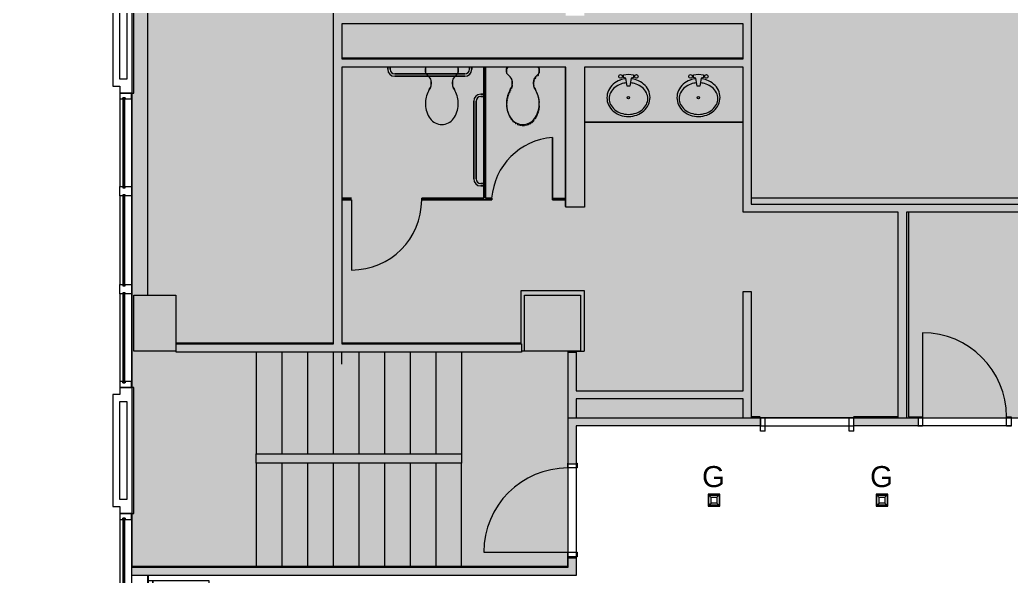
# Model space of a CAD drawing. Header units: inches. Extents: x -1206 to 1060, y -822 to 854.
# Drawn here: x -1205.9 to -781.1, y -192.3 to 45.8 of the extents above; entities that cross this region are included whole.
import ezdxf

# ---------------------------------------------------------------- set-up
doc = ezdxf.new("R2010")
doc.units = ezdxf.units.IN
doc.header["$MEASUREMENT"] = 0
doc.linetypes.add('X1$0$Dash 1_16_', pattern=[0.125, 0.0625, -0.0625])
doc.linetypes.add('X1$0$IMPORT-2DASHES', pattern=[163.199999, 71.999999, -24, 9.6, -24, 9.6, -24])
for name, color, linetype, lineweight in [('X1$0$18_0109_REV_dwg _7_', 8, 'Continuous', 9), ('X1$0$A-Anno-Revs-FinF', 7, 'Continuous', 9), ('X1$0$A-CLNG', 13, 'Continuous', 13), ('X1$0$A-Cols-Bldg', 7, 'Continuous', 9), ('X1$0$A-DETL', 90, 'Continuous', 9), ('X1$0$A-DETL-GENF', 92, 'Continuous', 9), ('X1$0$A-DOOR', 31, 'Continuous', 13), ('X1$0$A-DOOR-FRAM', 31, 'Continuous', 20), ('X1$0$A-WALL', 113, 'Continuous', 13), ('X1$0$A-WALL-PATT', 111, 'Continuous', 13), ('X1$0$ArchiCAD Doors_Pen_No__4', 7, 'Continuous', 9), ('X1$0$ArchiCAD Windows_Pen_No__4', 7, 'Continuous', 9), ('X1$0$BB Columns_Pen_No__3', 250, 'Continuous', 20), ('X1$0$BB Columns_Pen_No__7', 250, 'Continuous', 20), ('X1$0$BB Core_Pen_No__100', 250, 'Continuous', 20), ('X1$0$BB Shell_Pen_No__100', 250, 'Continuous', 20), ('X1$0$E-LITE-EQPM', 33, 'Continuous', 9), ('X1$0$E-LITE-EQPM-IDEN', 33, 'Continuous', 9), ('X1$0$GLZ_GLAZING', 7, 'Continuous', 9), ('X1$0$I-FURN', 30, 'Continuous', 9), ('X1$0$I-WALL', 2, 'Continuous', 13)]:
    doc.layers.add(name, color=color, linetype=linetype, lineweight=lineweight)
doc.styles.add('X1$0$Arial', font='arial.ttf', dxfattribs={"height": 9})

# ---------------------------------------------------------------- blocks, each defined once
blk = doc.blocks.new('X1$0$Booth Seat4 - Booth Seat-4903421-FIRST FLOOR RCP')
at = {"layer": 'X1$0$I-FURN'}
for p, q in [((703.9, 686.38), (720.87, 703.35)), ((720.87, 703.35), (798.57, 625.64)), ((702.48, 684.96), (703.9, 686.38)), ((780.19, 607.25), (702.48, 684.96)), ((703.9, 686.38), (781.6, 608.67)), ((781.6, 608.67), (703.9, 686.38)), ((798.57, 625.64), (781.6, 608.67)), ((781.6, 608.67), (780.19, 607.25))]:
    blk.add_line(p, q, dxfattribs=at)
blk = doc.blocks.new('X1$0$Walls 30 - Walls 1-5287908-FIRST FLOOR RCP')
at = {"layer": 'X1$0$A-WALL', "lineweight": 9}
for p, q in [((-1157.93, -303.94), (-1157.93, -192.05)), ((-1150.93, -192.05), (-1150.93, -303.94)), ((-1150.93, -303.94), (-1157.93, -303.94))]:
    blk.add_line(p, q, dxfattribs=at)
blk = doc.blocks.new('X1$0$18_0109_REV_dwg _7__window-fixed-5632552-FIRST FLOOR RCP')
at = {"layer": 'X1$0$ArchiCAD Windows_Pen_No__4', "color": 253, "linetype": 'X1$0$IMPORT-2DASHES'}
for p, q in [((-6723.6, 3788.31), (-6761.1, 3788.31)), ((-6681.6, 3788.31), (-6719.6, 3788.31)), ((-6640.1, 3788.31), (-6677.6, 3788.31)), ((-6723.6, 3783.31), (-6761.1, 3783.31)), ((-6681.6, 3783.31), (-6719.6, 3783.31)), ((-6640.09, 3783.31), (-6677.6, 3783.31))]:
    blk.add_line(p, q, dxfattribs=at)
at = {"layer": 'X1$0$ArchiCAD Windows_Pen_No__4', "color": 253, "flags": 128}
for points in [[(-6723.17, 3788.31), (-6721.6, 3788.31), (-6720.02, 3788.31)], [(-6681.17, 3788.31), (-6679.6, 3788.31), (-6678.02, 3788.31)]]:
    blk.add_lwpolyline(points, dxfattribs=at)
at = {"layer": 'X1$0$GLZ_GLAZING', "color": 253}
for p, q in [((-6723.1, 3786.81), (-6761.6, 3786.81)), ((-6761.6, 3786.32), (-6723.1, 3786.32)), ((-6681.1, 3786.81), (-6720.1, 3786.81)), ((-6720.1, 3786.32), (-6681.1, 3786.32)), ((-6639.59, 3786.81), (-6678.1, 3786.81)), ((-6678.1, 3786.32), (-6639.6, 3786.32))]:
    blk.add_line(p, q, dxfattribs=at)
at = {"layer": 'X1$0$GLZ_GLAZING', "color": 253, "flags": 128}
for points in [[(-6763.6, 3783.31), (-6761.1, 3783.31), (-6761.1, 3786.06), (-6761.6, 3786.06), (-6761.6, 3787.06), (-6761.1, 3787.06), (-6761.1, 3788.31), (-6763.6, 3788.31), (-6763.6, 3787.06), (-6763.6, 3786.06)], [(-6719.6, 3783.31), (-6723.6, 3783.31), (-6723.6, 3786.06), (-6723.1, 3786.06), (-6723.1, 3787.06), (-6723.6, 3787.06), (-6723.6, 3788.31), (-6719.6, 3788.31), (-6719.6, 3787.06), (-6720.1, 3787.06), (-6720.1, 3786.06), (-6719.6, 3786.06)], [(-6681.1, 3786.06), (-6681.1, 3787.06), (-6720.1, 3787.06), (-6720.1, 3786.07), (-6681.59, 3786.07)], [(-6677.6, 3783.31), (-6681.6, 3783.31), (-6681.6, 3786.06), (-6681.1, 3786.06), (-6681.1, 3787.06), (-6681.6, 3787.06), (-6681.6, 3788.31), (-6677.6, 3788.31), (-6677.6, 3787.06), (-6678.1, 3787.06), (-6678.1, 3786.06), (-6677.6, 3786.06)], [(-6637.6, 3783.31), (-6637.6, 3788.31), (-6640.1, 3788.31), (-6640.09, 3787.06), (-6639.59, 3787.06), (-6639.59, 3786.06), (-6640.09, 3786.06), (-6640.09, 3783.31)]]:
    blk.add_lwpolyline(points, close=True, dxfattribs=at)
for points in [[(-6723.1, 3786.06), (-6723.1, 3787.06), (-6761.6, 3787.06), (-6761.6, 3786.07), (-6723.1, 3786.07)], [(-6639.59, 3786.06), (-6639.59, 3787.06), (-6678.1, 3787.06), (-6678.1, 3786.07), (-6639.59, 3786.07)]]:
    blk.add_lwpolyline(points, dxfattribs=at)
blk = doc.blocks.new('X1$0$18_0109_REV_dwg _7_-5631515-FIRST FLOOR RCP')
at = {"layer": 'X1$0$A-Anno-Revs-FinF', "color": 253}
for p, q in [((-7517.69, 2850.57), (-7517.69, 3072.07)), ((-7517.69, 2619.07), (-7517.69, 2730.55))]:
    blk.add_line(p, q, dxfattribs=at)
at = {"layer": 'X1$0$A-Cols-Bldg', "color": 253}
for p, q in [((-7414.86, 2947.24), (-7414.86, 2948.16)), ((-7414.86, 2948.16), (-7414.86, 2947.24)), ((-7379.86, 2947.24), (-7379.86, 2948.16)), ((-7379.86, 2948.16), (-7379.86, 2947.24)), ((-7262.69, 2924.57), (-7330.56, 2924.57)), ((-7330.56, 2924.57), (-7262.69, 2924.57)), ((-7430.31, 2891.32), (-7430.31, 2861.32)), ((-7344.31, 2892.07), (-7338.69, 2892.07))]:
    blk.add_line(p, q, dxfattribs=at)
at = {"layer": 'X1$0$A-Cols-Bldg', "color": 253, "flags": 128}
for points in [[(-7413.86, 2948.16), (-7413.86, 2947.24)], [(-7411.86, 2945.24), (-7381.86, 2945.24)], [(-7381.86, 2944.24), (-7411.86, 2944.24)], [(-7398.68, 2945.98), (-7398.68, 2947.57)], [(-7397.08, 2943.96), (-7398.39, 2945.27)], [(-7386.29, 2943.96), (-7384.98, 2945.27)], [(-7384.68, 2945.98), (-7384.68, 2947.57)], [(-7378.86, 2948.16), (-7378.86, 2947.24)], [(-7363.97, 2945.98), (-7363.97, 2947.57)], [(-7362.37, 2943.96), (-7363.68, 2945.27)], [(-7351.58, 2943.96), (-7350.27, 2945.27)], [(-7349.97, 2945.98), (-7349.97, 2947.57)], [(-7311.12, 2940.07), (-7312.26, 2940.07), (-7312.81, 2943.49), (-7313.86, 2943.76), (-7313.86, 2944.85), (-7311.69, 2945.22), (-7309.52, 2944.85), (-7309.52, 2943.76), (-7310.57, 2943.49)], [(-7281.12, 2940.07), (-7282.26, 2940.07), (-7282.81, 2943.49), (-7283.86, 2943.76), (-7283.86, 2944.85), (-7281.69, 2945.22), (-7279.52, 2944.85), (-7279.52, 2943.76), (-7280.57, 2943.49)], [(-7396.2, 2940.88), (-7396.2, 2941.84)], [(-7387.16, 2940.88), (-7387.16, 2941.84)], [(-7361.49, 2940.88), (-7361.49, 2941.84)], [(-7352.45, 2940.88), (-7352.45, 2941.84)], [(-7396.58, 2939.43), (-7397.08, 2938.53)], [(-7386.79, 2939.43), (-7386.29, 2938.53)], [(-7375.02, 2935.57), (-7373.69, 2935.57), (-7373.69, 2936.57), (-7375.02, 2936.57), (-7373.69, 2936.57), (-7373.69, 2935.57)], [(-7361.87, 2939.43), (-7362.37, 2938.53)], [(-7352.08, 2939.43), (-7351.58, 2938.53)], [(-7378.02, 2933.57), (-7378.02, 2900.32)], [(-7377.02, 2900.32), (-7377.02, 2933.57)], [(-7344.31, 2918.07), (-7344.31, 2891.32), (-7338.69, 2891.32), (-7344.31, 2891.32)], [(-7375.02, 2897.32), (-7373.69, 2897.32), (-7373.69, 2898.32), (-7375.02, 2898.32), (-7373.69, 2898.32), (-7373.69, 2897.32)], [(-7434.56, 2892.07), (-7430.31, 2892.07)], [(-7434.56, 2891.32), (-7430.31, 2891.32)]]:
    blk.add_lwpolyline(points, close=True, dxfattribs=at)
for points in [[(-7400.31, 2891.32), (-7400.31, 2892.07), (-7373.69, 2892.07), (-7373.69, 2948.16)], [(-7373.69, 2948.16), (-7373.69, 2892.07), (-7400.31, 2892.07), (-7400.31, 2891.32)], [(-7370.31, 2892.07), (-7370.31, 2891.32), (-7400.31, 2891.32), (-7370.31, 2891.32), (-7370.31, 2892.07), (-7372.94, 2892.07), (-7372.94, 2948.16)], [(-7372.94, 2948.16), (-7372.94, 2892.07), (-7370.31, 2892.07)]]:
    blk.add_lwpolyline(points, dxfattribs=at)
at = {"layer": 'X1$0$A-Cols-Bldg', "color": 253}
for centre, radius in [((-7315.07, 2944.18), 0.787), ((-7308.31, 2944.18), 0.787), ((-7285.07, 2944.18), 0.787), ((-7278.31, 2944.18), 0.787), ((-7311.69, 2935.13), 0.5), ((-7281.69, 2935.13), 0.5)]:
    blk.add_circle(centre, radius, dxfattribs=at)
for centre, radius, start, end in [((-7411.86, 2947.24), 3, 180, 270), ((-7411.86, 2947.24), 3, 180, 270), ((-7411.86, 2947.24), 2, 180, 270), ((-7411.86, 2947.24), 2, 180, 270), ((-7397.68, 2947.57), 1, 142.3033, 180), ((-7397.68, 2947.57), 1, 142.3033, 180), ((-7397.68, 2945.98), 1, 180, 225), ((-7397.68, 2945.98), 1, 180, 225), ((-7385.68, 2945.98), 1, 315, 0), ((-7385.68, 2945.98), 1, 315, 0), ((-7385.68, 2947.57), 1, 0, 37.6967), ((-7385.68, 2947.57), 1, 0, 37.6967), ((-7381.86, 2947.24), 2, 270, 0), ((-7381.86, 2947.24), 3, 270, 360), ((-7381.86, 2947.24), 2, 270, 0), ((-7381.86, 2947.24), 3, 270, 360), ((-7362.97, 2947.57), 1, 142.3033, 180), ((-7362.97, 2947.57), 1, 142.3033, 180), ((-7362.97, 2945.98), 1, 180, 225), ((-7362.97, 2945.98), 1, 180, 225), ((-7350.97, 2945.98), 1, 315, 0), ((-7350.97, 2945.98), 1, 315, 0), ((-7350.97, 2947.57), 1, 0, 37.6967), ((-7350.97, 2947.57), 1, 0, 37.6967), ((-7399.2, 2941.84), 3, 0, 45), ((-7399.2, 2941.84), 3, 0, 45), ((-7399.2, 2940.88), 3, 330.9383, 0), ((-7399.2, 2940.88), 3, 330.9383, 0), ((-7384.16, 2941.84), 3, 135, 180), ((-7384.16, 2941.84), 3, 135, 180), ((-7384.16, 2940.88), 3, 180, 209.0617), ((-7384.16, 2940.88), 3, 180, 209.0617), ((-7364.49, 2941.84), 3, 0, 45), ((-7364.49, 2941.84), 3, 0, 45), ((-7364.49, 2940.88), 3, 330.9383, 0), ((-7364.49, 2940.88), 3, 330.9383, 0), ((-7349.45, 2941.84), 3, 135, 180), ((-7349.45, 2941.84), 3, 135, 180), ((-7349.45, 2940.88), 3, 180, 209.0617), ((-7349.45, 2940.88), 3, 180, 209.0617), ((-7312.75, 2934.67), 8.28, 131.6529, 155.1011), ((-7312.1, 2933.94), 9.26, 110.3357, 131.6529), ((-7312.25, 2932.96), 8.39, 108.6338, 129.1476), ((-7311.68, 2932.79), 10.48, 95.9826, 110.3357), ((-7311.69, 2931.29), 10.15, 94.4347, 108.6338), ((-7311.69, 2931.29), 10.15, 71.3662, 85.5653), ((-7311.68, 2932.79), 10.48, 70.2937, 84.1778), ((-7311.13, 2932.96), 8.39, 50.8524, 71.3662), ((-7311.26, 2933.94), 9.26, 48.9765, 70.2937), ((-7310.62, 2934.68), 8.28, 25.5284, 48.9765), ((-7282.75, 2934.67), 8.28, 131.6529, 155.1011), ((-7282.1, 2933.94), 9.26, 110.3357, 131.6529), ((-7282.25, 2932.96), 8.39, 108.6338, 129.1476), ((-7281.68, 2932.79), 10.48, 95.9826, 110.3357), ((-7281.69, 2931.29), 10.15, 94.4347, 108.6338), ((-7281.69, 2931.29), 10.15, 71.3662, 85.5653), ((-7281.68, 2932.79), 10.48, 70.2937, 84.1778), ((-7281.13, 2932.96), 8.39, 50.8524, 71.3662), ((-7281.26, 2933.94), 9.26, 48.9765, 70.2937), ((-7280.62, 2934.68), 8.28, 25.5284, 48.9765), ((-7387.93, 2932.87), 10.75, 148.1142, 178.6678), ((-7387.93, 2932.87), 10.75, 148.1142, 178.6678), ((-7395.43, 2932.87), 10.75, 1.3322, 31.8858), ((-7395.43, 2932.87), 10.75, 1.3322, 31.8858), ((-7375.02, 2933.57), 3, 90, 180), ((-7375.02, 2933.57), 3, 90, 180), ((-7375.02, 2933.57), 2, 90, 180), ((-7375.02, 2933.57), 2, 90, 180), ((-7353.22, 2932.87), 10.75, 148.1142, 178.6678), ((-7353.22, 2932.87), 10.75, 148.1142, 178.6678), ((-7360.72, 2932.87), 10.75, 1.3322, 31.8858), ((-7360.72, 2932.87), 10.75, 1.3322, 31.8858), ((-7313.75, 2935.13), 7.18, 155.1011, 180.3147), ((-7314.44, 2934.69), 5.53, 153.0319, 180), ((-7313.11, 2934.02), 7.02, 129.1476, 153.0319), ((-7310.27, 2934.02), 7.02, 26.9681, 50.8524), ((-7308.94, 2934.69), 5.53, 0, 26.9681), ((-7309.63, 2935.16), 7.18, 0.3147, 25.5284), ((-7283.75, 2935.13), 7.18, 155.1011, 180.3147), ((-7284.44, 2934.69), 5.53, 153.0319, 180), ((-7283.11, 2934.02), 7.02, 129.1476, 153.0319), ((-7280.27, 2934.02), 7.02, 26.9681, 50.8524), ((-7278.94, 2934.69), 5.53, 0, 26.9681), ((-7279.63, 2935.16), 7.18, 0.3147, 25.5284), ((-7167.22, 2932.62), 231.46, 179.8762, 180.1238), ((-7167.22, 2932.62), 231.46, 179.8762, 180.1238), ((-7387.93, 2932.37), 10.75, 181.3322, 215.5377), ((-7387.93, 2932.37), 10.75, 181.3322, 215.5377), ((-7395.43, 2932.37), 10.75, 324.4623, 358.6678), ((-7395.43, 2932.37), 10.75, 324.4623, 358.6678), ((-7616.14, 2932.62), 231.46, 359.8762, 0.1238), ((-7616.14, 2932.62), 231.46, 359.8762, 0.1238), ((-7132.51, 2932.62), 231.46, 179.8762, 180.1238), ((-7132.51, 2932.62), 231.46, 179.8762, 180.1238), ((-7353.22, 2932.37), 10.75, 181.3322, 215.5377), ((-7353.22, 2932.37), 10.75, 181.3322, 215.5377), ((-7360.72, 2932.37), 10.75, 324.4623, 358.6678), ((-7360.72, 2932.37), 10.75, 324.4623, 358.6678), ((-7581.43, 2932.62), 231.46, 359.8762, 0.1238), ((-7581.43, 2932.62), 231.46, 359.8762, 0.1238), ((-7313.75, 2935.13), 7.18, 180.3147, 205.5284), ((-7312.75, 2935.61), 8.28, 205.5284, 228.9765), ((-7314.44, 2934.69), 5.53, 180, 206.9681), ((-7313.11, 2935.37), 7.02, 206.9681, 230.8524), ((-7310.27, 2935.37), 7.02, 309.1476, 333.0319), ((-7310.63, 2935.62), 8.28, 311.6529, 335.1011), ((-7308.94, 2934.69), 5.53, 333.0319, 0), ((-7309.63, 2935.16), 7.18, 335.1011, 0.3147), ((-7283.75, 2935.13), 7.18, 180.3147, 205.5284), ((-7282.75, 2935.61), 8.28, 205.5284, 228.9765), ((-7284.44, 2934.69), 5.53, 180, 206.9681), ((-7283.11, 2935.37), 7.02, 206.9681, 230.8524), ((-7280.27, 2935.37), 7.02, 309.1476, 333.0319), ((-7280.63, 2935.62), 8.28, 311.6529, 335.1011), ((-7278.94, 2934.69), 5.53, 333.0319, 0), ((-7279.63, 2935.16), 7.18, 335.1011, 0.3147), ((-7312.11, 2936.34), 9.26, 228.9765, 250.2937), ((-7312.25, 2936.43), 8.39, 230.8524, 251.3662), ((-7311.7, 2937.5), 10.48, 250.2937, 270.3147), ((-7311.69, 2938.1), 10.15, 251.3662, 270), ((-7311.69, 2938.1), 10.15, 270, 288.6338), ((-7311.7, 2937.5), 10.48, 270.3147, 290.3357), ((-7311.13, 2936.43), 8.39, 288.6338, 309.1476), ((-7311.28, 2936.35), 9.26, 290.3357, 311.6529), ((-7282.11, 2936.34), 9.26, 228.9765, 250.2937), ((-7282.25, 2936.43), 8.39, 230.8524, 251.3662), ((-7281.7, 2937.5), 10.48, 250.2937, 270.3147), ((-7281.69, 2938.1), 10.15, 251.3662, 270), ((-7281.69, 2938.1), 10.15, 270, 288.6338), ((-7281.7, 2937.5), 10.48, 270.3147, 290.3357), ((-7281.13, 2936.43), 8.39, 288.6338, 309.1476), ((-7281.28, 2936.35), 9.26, 290.3357, 311.6529), ((-7391.76, 2929.71), 6.08, 216.0851, 270.7848), ((-7391.76, 2929.71), 6.08, 216.0851, 270.7848), ((-7391.6, 2929.71), 6.08, 269.2152, 323.9149), ((-7391.6, 2929.71), 6.08, 269.2152, 323.9149), ((-7357.05, 2929.71), 6.08, 216.0851, 270.7848), ((-7357.05, 2929.71), 6.08, 216.0851, 270.7848), ((-7356.89, 2929.71), 6.08, 269.2152, 323.9149), ((-7356.89, 2929.71), 6.08, 269.2152, 323.9149), ((-7342.12, 2889.87), 28.28, 94.4494, 175.5506), ((-7342.12, 2889.87), 28.28, 94.4494, 175.5506), ((-7375.02, 2900.32), 3, 180, 270), ((-7375.02, 2900.32), 3, 180, 270), ((-7375.02, 2900.32), 2, 180, 270), ((-7375.02, 2900.32), 2, 180, 270), ((-7430.31, 2891.32), 30, 270, 0)]:
    blk.add_arc(centre, radius, start, end, dxfattribs=at)
at = {"layer": 'X1$0$ArchiCAD Doors_Pen_No__4', "color": 253}
for p, q in [((-7185.69, 2834.48), (-7185.69, 2798.48)), ((-7187.69, 2798.07), (-7187.69, 2798.48)), ((-7147.69, 2798.48), (-7147.69, 2794.98)), ((-7337.69, 2778.57), (-7337.56, 2778.57)), ((-7334.06, 2778.57), (-7333.69, 2778.57)), ((-7373.69, 2740.57), (-7337.69, 2740.57))]:
    blk.add_line(p, q, dxfattribs=at)
at = {"layer": 'X1$0$ArchiCAD Doors_Pen_No__4', "color": 253, "flags": 128}
for points in [[(-7187.69, 2798.07), (-7187.69, 2798.48), (-7185.69, 2798.48), (-7185.69, 2794.48), (-7187.69, 2794.48), (-7187.69, 2794.57)], [(-7333.69, 2778.57), (-7333.69, 2776.57), (-7337.69, 2776.57), (-7337.69, 2778.57), (-7337.56, 2778.57)], [(-7334.19, 2738.57), (-7337.69, 2738.57), (-7337.69, 2740.57), (-7333.69, 2740.57), (-7333.69, 2738.57), (-7337.69, 2738.57)]]:
    blk.add_lwpolyline(points, dxfattribs=at)
blk.add_lwpolyline([(-7147.69, 2794.48), (-7149.69, 2794.48), (-7149.69, 2798.48), (-7147.69, 2798.48)], close=True, dxfattribs=at)
at = {"layer": 'X1$0$ArchiCAD Doors_Pen_No__4', "color": 253}
for centre, start, end in [((-7185.69, 2798.48), 0, 90), ((-7337.69, 2740.57), 90, 180)]:
    blk.add_arc(centre, 36, start, end, dxfattribs=at)
at = {"layer": 'X1$0$BB Columns_Pen_No__3', "color": 9}
blk.add_line((-7356.19, 2826.57), (-7357.56, 2826.57), dxfattribs=at)
at = {"layer": 'X1$0$BB Columns_Pen_No__3', "color": 9, "flags": 128}
blk.add_lwpolyline([(-7357.69, 2829.66), (-7357.69, 2852.57), (-7330.69, 2852.57), (-7330.69, 2826.57)], dxfattribs=at)
at = {"layer": 'X1$0$BB Columns_Pen_No__7', "color": 9, "flags": 128}
for points in [[(-7523.69, 2850.57), (-7505.69, 2850.57), (-7505.69, 2826.57), (-7523.69, 2826.57)], [(-7356.19, 2850.57), (-7332.19, 2850.57), (-7332.19, 2826.57), (-7356.19, 2826.57)]]:
    blk.add_lwpolyline(points, close=True, dxfattribs=at)
at = {"layer": 'X1$0$BB Core_Pen_No__100', "color": 9}
for p, q in [((-7471.19, 2826.16), (-7471.19, 2782.57)), ((-7460.19, 2826.16), (-7460.19, 2782.57)), ((-7449.19, 2826.16), (-7449.19, 2782.57)), ((-7438.19, 2826.16), (-7438.19, 2782.57)), ((-7427.19, 2826.16), (-7427.19, 2782.57)), ((-7416.19, 2826.16), (-7416.19, 2782.57)), ((-7405.19, 2826.16), (-7405.19, 2782.57)), ((-7394.19, 2826.16), (-7394.19, 2782.57)), ((-7383.19, 2826.16), (-7383.19, 2782.57)), ((-7471.19, 2778.57), (-7471.19, 2734.57)), ((-7460.19, 2778.57), (-7460.19, 2734.57)), ((-7449.19, 2778.57), (-7449.19, 2734.57)), ((-7438.19, 2778.57), (-7438.19, 2734.57)), ((-7427.19, 2778.57), (-7427.19, 2734.57)), ((-7416.19, 2778.57), (-7416.19, 2734.57)), ((-7405.19, 2778.57), (-7405.19, 2734.57)), ((-7394.19, 2778.57), (-7394.19, 2734.57))]:
    blk.add_line(p, q, dxfattribs=at)
at = {"layer": 'X1$0$BB Core_Pen_No__100', "color": 9, "flags": 128}
blk.add_lwpolyline([(-7383.19, 2734.57), (-7383.19, 2778.57), (-7471.19, 2778.57), (-7471.19, 2782.57), (-7383.19, 2782.57), (-7383.19, 2778.57)], dxfattribs=at)
at = {"layer": 'X1$0$BB Shell_Pen_No__100', "color": 9}
for p, q in [((-7338.69, 2888.57), (-7338.69, 2948.16)), ((-7434.69, 2826.16), (-7434.69, 2821.07)), ((-7255.19, 2798.48), (-7259.06, 2798.48)), ((-7196.06, 2798.48), (-7215.19, 2798.48)), ((-7215.06, 2794.98), (-7215.19, 2794.98)), ((-7524.56, 2730.96), (-7524.69, 2730.96))]:
    blk.add_line(p, q, dxfattribs=at)
at = {"layer": 'X1$0$BB Shell_Pen_No__100', "color": 9, "flags": 128}
for points in [[(-7438.19, 3097.66), (-7438.19, 2830.07), (-7505.69, 2830.07), (-7505.69, 2826.57), (-7505.56, 2826.57)], [(-7091.69, 3081.91), (-7091.69, 2892.07), (-7259.06, 2892.07)], [(-7262.69, 2966.67), (-7262.69, 2952.07), (-7434.56, 2952.07)], [(-7338.69, 2948.16), (-7338.69, 2888.57), (-7338.56, 2888.57)], [(-7262.69, 2948.16), (-7262.69, 2888.57), (-7262.56, 2888.57)], [(-7191.69, 2886.07), (-7191.69, 2798.48), (-7187.69, 2798.48), (-7187.69, 2798.07)], [(-7357.69, 2829.66), (-7357.69, 2830.07), (-7434.56, 2830.07)], [(-7337.69, 2826.57), (-7337.69, 2778.57), (-7337.56, 2778.57)], [(-7334.19, 2826.16), (-7334.19, 2826.57), (-7330.69, 2826.57)], [(-7524.69, 2734.57), (-7337.69, 2734.57), (-7337.69, 2738.57), (-7334.19, 2738.57), (-7334.19, 2738.16)]]:
    blk.add_lwpolyline(points, dxfattribs=at)
for points in [[(-7529.69, 2988.07), (-7532.69, 2988.07), (-7532.69, 2940.07), (-7529.69, 2940.07), (-7529.69, 2937.07), (-7523.69, 2937.07), (-7523.69, 2991.07), (-7529.69, 2991.07)], [(-7529.69, 2985.07), (-7526.69, 2985.07), (-7526.69, 2943.07), (-7529.69, 2943.07)], [(-7529.69, 2808.07), (-7532.69, 2808.07), (-7532.69, 2760.07), (-7529.69, 2760.07), (-7529.69, 2757.07), (-7523.69, 2757.07), (-7523.69, 2811.07), (-7529.69, 2811.07)], [(-7529.69, 2805.07), (-7526.69, 2805.07), (-7526.69, 2763.07), (-7529.69, 2763.07)]]:
    blk.add_lwpolyline(points, close=True, dxfattribs=at)
at = {"rotation": 90}
for p in [(-3741.38, 9574.66), (-3741.38, 9394.66)]:
    blk.add_blockref('X1$0$18_0109_REV_dwg _7__window-fixed-5632552-FIRST FLOOR RCP', p, dxfattribs=at)
blk = doc.blocks.new('X1$0$5in_Square_Xicato-STD - L342_24W_Xicato_XTM_2100_lm_3000K-5403066-FIRST FLOOR RCP')
at = {"layer": 'X1$0$E-LITE-EQPM'}
for p, q in [((-13.88, 2.46), (-8.88, 2.46)), ((-13.88, -2.54), (-13.88, 2.46)), ((-13.56, 2.15), (-13.56, -2.23)), ((-9.19, 2.15), (-13.56, 2.15)), ((-10.13, 1.21), (-12.63, 1.21)), ((-12.63, 1.21), (-12.63, -1.29)), ((-10.13, 1.21), (-12.63, 1.21)), ((-12.63, 1.21), (-12.63, -1.29)), ((-10.13, -1.29), (-10.13, 1.21)), ((-10.13, -1.29), (-10.13, 1.21)), ((-9.19, -2.23), (-9.19, 2.15)), ((-8.88, 2.46), (-8.88, -2.54)), ((-8.88, -2.54), (-13.88, -2.54)), ((-13.56, -2.23), (-9.19, -2.23)), ((-12.63, -1.29), (-10.13, -1.29)), ((-12.63, -1.29), (-10.13, -1.29))]:
    blk.add_line(p, q, dxfattribs=at)
for points in [[(-13.56, 2.15), (-13.49, 2.08), (-13.26, 1.84), (-12.86, 1.44), (-12.63, 1.21)], [(-9.19, 2.15), (-9.26, 2.07), (-9.49, 1.84), (-9.89, 1.45), (-10.13, 1.21)], [(-13.56, -2.23), (-13.49, -2.15), (-13.26, -1.92), (-12.86, -1.53), (-12.63, -1.29)], [(-10.13, -1.29), (-9.89, -1.52), (-9.49, -1.92), (-9.26, -2.16), (-9.19, -2.23)]]:
    blk.add_open_spline(points, degree=3, dxfattribs=at)
blk = doc.blocks.new('X1$0$Single Flush - OTJ_SOLIDFLUSH_ALUM-5665003-FIRST FLOOR RCP')
at = {"layer": 'X1$0$A-DOOR-FRAM', "color": 8}
for p, q in [((-20, 4), (-20, -1.75)), ((-20, 4), (-18, 4)), ((-18, 4), (-18, -1.75)), ((18.000004, 4), (18.000004, -1.75)), ((18.000004, 4), (20.000004, 4)), ((20.000004, 4), (20.000004, -1.75)), ((-20, -1.75), (-18, -1.75)), ((18.000004, -1.75), (20.000004, -1.75))]:
    blk.add_line(p, q, dxfattribs=at)
blk = doc.blocks.new('X1')
at = {"layer": 'X1$0$A-DETL-GENF'}
h = blk.add_hatch(color=254, dxfattribs=at)
h.paths.add_polyline_path([(-589.17, -188.44), (-586.43, -188.44), (-586.43, -176.94), (-681.93, -176.94), (-681.93, -188.44), (-604.83, -188.44)], flags=0)
h.paths.add_polyline_path([(-685.43, -188.44), (-685.43, -164.94), (-676.93, -164.94), (-676.93, -92.94), (-685.43, -92.94), (-685.43, -56.94), (-676.93, -56.94), (-676.93, -36.53), (-773.93, -36.53), (-773.93, -188.44), (-690, -188.44)], flags=0)
h.paths.add_polyline_path([(-1030.69, -188.44), (-970.93, -188.44), (-970.93, -96.44), (-967.43, -96.44), (-967.43, -112.94), (-895.93, -112.94), (-895.93, -70.53), (-892.43, -70.53), (-892.43, -124.53), (-829.43, -124.53), (-829.43, -36.53), (-895.93, -36.53), (-895.93, 25.56), (-963.93, 25.56), (-963.93, -34.44), (-971.93, -34.44), (-971.93, 25.56), (-1067.93, 25.56), (-1067.93, -92.94), (-990.93, -92.94), (-990.93, -96.44), (-1138.93, -96.44), (-1138.93, -92.94), (-1071.43, -92.94), (-1071.43, 175.06), (-1157.93, 175.06), (-1157.93, -188.44), (-1073.28, -188.44)], flags=0)
h.paths.add_polyline_path([(-673.43, -164.94), (-586.43, -164.94), (-586.43, -134.94), (-582.93, -134.94), (-582.93, -94.94), (-586.43, -94.94), (-586.43, -64.94), (-673.43, -64.94), (-673.43, -147.46)], flags=0)
h.paths.add_polyline_path([(-777.43, -124.53), (-777.43, -124.53), (-777.43, -36.53), (-825.93, -36.53), (-825.93, -124.53), (-780.93, -124.53)], flags=0)
h.paths.add_polyline_path([(-967.43, -124.53), (-895.93, -124.53), (-895.93, -116.44), (-967.43, -116.44)], flags=0)
h.paths.add_polyline_path([(-673.43, -60.94), (-586.43, -60.94), (-586.43, -30.94), (-582.93, -30.94), (-582.93, 9.06), (-586.43, 9.06), (-586.43, 35.06), (-614.43, 35.06), (-614.43, 39.06), (-673.43, 39.06), (-673.43, -60.27)], flags=0)
h.paths.add_polyline_path([(-690, -33.03), (-676.93, -33.03), (-676.93, 139.06), (-685.43, 139.06), (-685.43, 159.31), (-721.43, 159.31), (-721.43, -33.03)], flags=0)
h.paths.add_polyline_path([(-789.81, -33.03), (-724.93, -33.03), (-724.93, 159.31), (-731.43, 159.31), (-731.43, 162.81), (-685.43, 162.81), (-685.43, 175.06), (-676.93, 175.06), (-676.93, 177.06), (-673.43, 177.06), (-673.43, 147.06), (-586.43, 147.06), (-586.43, 177.06), (-582.93, 177.06), (-582.93, 217.06), (-586.43, 217.06), (-586.43, 259.06), (-673.43, 259.06), (-673.43, 217.06), (-676.93, 217.06), (-676.93, 235.56), (-703.43, 235.56), (-703.43, 270.56), (-769.43, 270.56), (-769.43, 162.81), (-765.43, 162.81), (-765.43, 159.31), (-892.43, 159.31), (-892.43, -33.03), (-809.16, -33.03)], flags=0)
h.paths.add_polyline_path([(-971.93, 29.06), (-895.93, 29.06), (-895.93, 44.06), (-1067.93, 44.06), (-1067.93, 29.06), (-1030.69, 29.06)], flags=0)
h.paths.add_polyline_path([(-614.43, 43.06), (-614.43, 47.06), (-586.43, 47.06), (-586.43, 73.06), (-582.93, 73.06), (-582.93, 113.06), (-586.43, 113.06), (-586.43, 143.06), (-673.43, 143.06), (-673.43, 43.06), (-646.43, 43.06)], flags=0)
h.paths.add_polyline_path([(-963.93, 47.56), (-895.93, 47.56), (-895.93, 206.7), (-963.93, 206.7), (-963.93, 147.06), (-931.93, 147.06), (-931.93, 143.56), (-990.93, 143.56), (-990.93, 175.06), (-1067.93, 175.06), (-1067.93, 47.56), (-971.93, 47.56), (-971.93, 107.56), (-963.93, 107.56)], flags=0)
h.paths.add_polyline_path([(-967.43, 147.06), (-967.43, 175.06), (-987.43, 175.06), (-987.43, 147.06), (-968.06, 147.06)], flags=0)
h.paths.add_polyline_path([(-884.57, 162.81), (-832.43, 162.81), (-832.43, 192.31), (-892.43, 192.31), (-892.43, 162.81)], flags=0)
h.paths.add_polyline_path([(-773.93, 162.81), (-772.93, 162.81), (-772.93, 207.06), (-775.93, 207.06), (-775.93, 162.81)], flags=0)
h.paths.add_polyline_path([(-779.43, 162.81), (-779.43, 207.06), (-828.93, 207.06), (-828.93, 162.81), (-780.87, 162.81)], flags=0)
h.paths.add_polyline_path([(-1157.93, 178.56), (-967.43, 178.56), (-967.43, 270.56), (-1009.43, 270.56), (-1009.43, 274.06), (-967.43, 274.06), (-967.43, 274.2), (-837.43, 274.2), (-837.43, 324.03), (-1053.43, 324.03), (-1053.43, 270.56), (-1157.93, 270.56), (-1157.93, 257.41)], flags=0)
h.paths.add_polyline_path([(-1053.43, 222.56), (-1108.43, 222.56), (-1108.43, 226.56), (-1020.43, 226.56), (-1020.43, 222.56), (-1030.69, 222.56)], flags=0)
h.paths.add_polyline_path([(-699.93, 239.06), (-676.93, 239.06), (-676.93, 259.06), (-685.43, 259.06), (-685.43, 270.56), (-699.93, 270.56), (-699.93, 257.41)], flags=0)
at = {"layer": 'X1$0$A-WALL-PATT', "lineweight": 9}
for points in [[(-895.93, -33.03), (-892.43, -33.03), (-892.43, 210.56), (-895.93, 210.56), (-895.93, -32.85)], [(-1067.93, -96.44), (-1067.93, 175.06), (-1071.43, 175.06), (-1071.43, -96.44)], [(-1030.69, 44.06), (-895.93, 44.06), (-895.93, 47.56), (-1067.93, 47.56), (-1067.93, 44.06)], [(-1067.93, 25.56), (-895.93, 25.56), (-895.93, 29.06), (-1067.93, 29.06)], [(-963.93, -34.44), (-963.93, 25.56), (-971.93, 25.56), (-971.93, -34.44)], [(-685.43, -36.53), (-676.93, -36.53), (-676.93, -33.03), (-895.93, -33.03), (-895.93, -36.53), (-690, -36.53)], [(-829.43, -124.53), (-825.93, -124.53), (-825.93, -36.53), (-829.43, -36.53), (-829.43, -60.27)], [(-895.93, -124.53), (-892.43, -124.53), (-892.43, -70.53), (-895.93, -70.53), (-895.93, -116.44)], [(-1071.53, -96.44), (-1071.43, -96.44), (-1071.43, -92.94), (-1138.93, -92.94), (-1138.93, -96.44), (-1071.53, -96.44)], [(-990.93, -96.44), (-990.93, -92.94), (-1067.93, -92.94), (-1067.93, -96.44), (-1030.69, -96.44)], [(-967.43, -144.44), (-967.43, -96.44), (-970.93, -96.44), (-970.93, -144.44)], [(-895.93, -116.44), (-895.93, -112.94), (-967.43, -112.94), (-967.43, -116.44), (-945.52, -116.44)], [(-967.43, -192.05), (-967.43, -184.44), (-970.93, -184.44), (-970.93, -192.05)], [(-988.11, -192.05), (-970.93, -192.05), (-970.93, -188.55), (-1157.93, -188.55), (-1157.93, -192.05), (-1030.69, -192.05)]]:
    blk.add_hatch(color=7, dxfattribs=at).paths.add_polyline_path(points, flags=0)
h = blk.add_hatch(color=7, dxfattribs=at)
h.paths.add_polyline_path([(-825.93, -128.03), (-820.93, -128.03), (-820.93, -124.53), (-848.43, -124.53), (-848.43, -128.03), (-827.19, -128.03)], flags=0)
h.paths.add_polyline_path([(-945.52, -128.03), (-888.43, -128.03), (-888.43, -124.53), (-967.43, -124.53), (-967.43, -128.03)], flags=0)
at = {"layer": 'X1$0$A-CLNG'}
for p, q in [((-780.93, -128.03), (-820.93, -128.03)), ((-967.43, -144.44), (-967.43, -184.44)), ((-1150.93, -192.05), (-1150.93, -304.11))]:
    blk.add_line(p, q, dxfattribs=at)
at = {"layer": 'X1$0$A-DETL', "lineweight": 13}
for p, q in [((-1157.93, 270.56), (-1157.93, -188.44)), ((-970.93, -188.44), (-970.93, -124.53)), ((-970.93, -124.53), (-773.93, -124.53)), ((-1157.93, -188.44), (-970.93, -188.44))]:
    blk.add_line(p, q, dxfattribs=at)
at = {"layer": 'X1$0$A-DETL', "linetype": 'X1$0$Dash 1_16_'}
for p, q in [((-997.21, 22.97), (-997.21, 24.56)), ((-995.61, 20.95), (-996.92, 22.26)), ((-984.82, 20.95), (-983.51, 22.26)), ((-983.21, 22.97), (-983.21, 24.56))]:
    blk.add_line(p, q, dxfattribs=at)
for centre, radius, start, end in [((-996.21, 24.56), 1, 90, 180), ((-984.21, 24.56), 1, 0, 90), ((-997.73, 18.83), 3, 0, 45), ((-997.73, 17.87), 3, 330.9383, 0), ((-982.69, 18.83), 3, 135, 180), ((-982.69, 17.87), 3, 180, 209.0617), ((-986.46, 9.86), 10.75, 148.1142, 178.6678), ((-993.96, 9.86), 10.75, 1.3322, 31.8858), ((-986.46, 9.36), 10.75, 181.3322, 215.5377), ((-993.96, 9.36), 10.75, 324.4623, 358.6678), ((-990.29, 6.7), 6.08, 216.0851, 270.7848), ((-990.13, 6.7), 6.08, 269.2152, 323.9149)]:
    blk.add_arc(centre, radius, start, end, dxfattribs=at)
at = {"layer": 'X1$0$A-WALL', "color": 8, "lineweight": 20}
for p, q in [((-971.93, -34.44), (-971.93, 25.56)), ((-963.93, 25.56), (-963.93, -34.44)), ((-963.93, -34.44), (-971.93, -34.44))]:
    blk.add_line(p, q, dxfattribs=at)
at = {"layer": 'X1$0$I-WALL', "color": 8, "lineweight": 20}
for p, q in [((-1071.43, -92.94), (-1071.43, 175.06)), ((-892.43, 159.31), (-892.43, -33.03)), ((-1067.93, 44.06), (-1067.93, 29.06)), ((-895.93, 44.06), (-1067.93, 44.06)), ((-895.93, 29.06), (-895.93, 44.06)), ((-1067.93, 29.06), (-895.93, 29.06)), ((-1067.93, 25.56), (-1067.93, -92.94)), ((-971.93, 25.56), (-1067.93, 25.56)), ((-895.93, 25.56), (-963.93, 25.56)), ((-895.93, -36.53), (-895.93, 25.56)), ((-892.43, -33.03), (-724.93, -33.03)), ((-829.43, -36.53), (-895.93, -36.53)), ((-829.43, -124.53), (-829.43, -36.53)), ((-777.43, -36.53), (-825.93, -36.53)), ((-825.93, -36.53), (-825.93, -124.53)), ((-895.93, -112.94), (-895.93, -70.53)), ((-895.93, -70.53), (-892.43, -70.53)), ((-892.43, -70.53), (-892.43, -124.53)), ((-1138.93, -92.94), (-1071.43, -92.94)), ((-1138.93, -96.44), (-1138.93, -92.94)), ((-1067.93, -92.94), (-990.93, -92.94)), ((-990.93, -92.94), (-990.93, -96.44)), ((-990.93, -96.44), (-1138.93, -96.44)), ((-970.93, -144.44), (-970.93, -96.44)), ((-970.93, -96.44), (-967.43, -96.44)), ((-967.43, -96.44), (-967.43, -112.94)), ((-967.43, -112.94), (-895.93, -112.94)), ((-967.43, -116.44), (-967.43, -124.53)), ((-895.93, -116.44), (-967.43, -116.44)), ((-895.93, -124.53), (-895.93, -116.44)), ((-967.43, -124.53), (-895.93, -124.53)), ((-892.43, -124.53), (-888.43, -124.53)), ((-888.43, -124.53), (-888.43, -128.03)), ((-848.43, -128.03), (-848.43, -124.53)), ((-848.43, -124.53), (-829.43, -124.53)), ((-825.93, -124.53), (-820.93, -124.53)), ((-820.93, -124.53), (-820.93, -128.03)), ((-967.43, -128.03), (-967.43, -144.44)), ((-888.43, -128.03), (-967.43, -128.03)), ((-820.93, -128.03), (-848.43, -128.03)), ((-967.43, -144.44), (-970.93, -144.44)), ((-970.93, -188.55), (-970.93, -184.44)), ((-970.93, -184.44), (-967.43, -184.44)), ((-967.43, -184.44), (-967.43, -192.05)), ((-1157.93, -188.55), (-970.93, -188.55)), ((-1157.93, -192.05), (-1157.93, -188.55)), ((-967.43, -192.05), (-1157.93, -192.05))]:
    blk.add_line(p, q, dxfattribs=at)
at = {"layer": 'X1$0$I-WALL', "lineweight": 9}
for p, q in [((-848.43, -124.53), (-888.43, -124.53)), ((-888.43, -128.03), (-848.43, -128.03))]:
    blk.add_line(p, q, dxfattribs=at)
at = {"layer": 'X1$0$18_0109_REV_dwg _7_', "color": 253}
blk.add_blockref('X1$0$18_0109_REV_dwg _7_-5631515-FIRST FLOOR RCP', (6366.63, -2922.6), dxfattribs=at)
at = {"layer": 'X1$0$A-DOOR', "rotation": 180}
blk.add_blockref('X1$0$Single Flush - OTJ_SOLIDFLUSH_ALUM-5665003-FIRST FLOOR RCP', (-868.43, -126.28), dxfattribs=at)
at = {"layer": 'X1$0$A-WALL', "lineweight": 9}
blk.add_blockref('X1$0$Walls 30 - Walls 1-5287908-FIRST FLOOR RCP', (0, 0), dxfattribs=at)
at = {"layer": 'X1$0$E-LITE-EQPM', "extrusion": (0, 0, -1), "rotation": 180}
for p in [(897.05, -159.84), (825.05, -159.84)]:
    blk.add_blockref('X1$0$5in_Square_Xicato-STD - L342_24W_Xicato_XTM_2100_lm_3000K-5403066-FIRST FLOOR RCP', p, dxfattribs=at)
at = {"layer": 'X1$0$I-FURN', "rotation": 315.0000000000001}
blk.add_blockref('X1$0$Booth Seat4 - Booth Seat-4903421-FIRST FLOOR RCP', (-2132, -181.83), dxfattribs=at)
at = {"layer": 'X1$0$E-LITE-EQPM-IDEN', "char_height": 9, "width": 12.12, "attachment_point": 1, "style": 'X1$0$Arial'}
for insert in [(-913.52, -145.21), (-841.52, -145.21)]:
    blk.add_mtext('G', dxfattribs=dict(at, insert=insert))

msp = doc.modelspace()

# ---------------------------------------------------------------- block references
at = {"color": 253}
msp.add_blockref('X1', (0, 0), dxfattribs=at)

doc.saveas('drawing.dxf')
